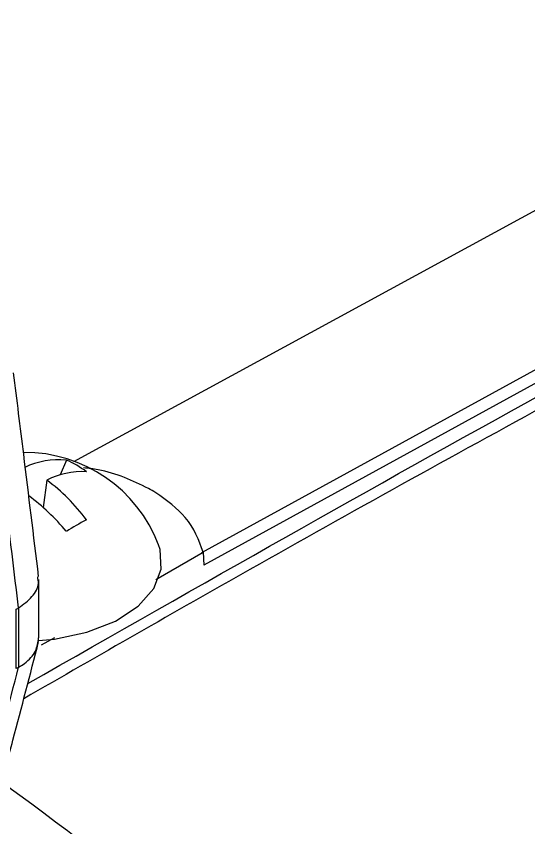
# Model space of a CAD drawing. Extents: x 7 to 113, y 1 to 87.
# Drawn here: x 79.877 to 80.759, y 71.09 to 72.486 of the extents above; entities that cross this region are included whole.
import ezdxf

# ---------------------------------------------------------------- set-up
doc = ezdxf.new("R2010")
doc.units = 0
doc.header["$MEASUREMENT"] = 0
doc.layers.add('OBJECT', color=7, linetype='CONTINUOUS')

msp = doc.modelspace()

# ---------------------------------------------------------------- linework, layer by layer
at = {"layer": 'OBJECT'}
for p, q in [((79.9754, 71.7202), (80.9352, 72.2427)), ((80.1961, 71.5634), (81.1785, 72.1023)), ((81.1881, 72.0843), (80.1992, 71.5418)), ((79.9628, 71.7224), (79.9519, 71.6969)), ((79.9289, 71.6881), (79.9228, 71.6411)), ((80.1169, 71.5172), (80.1985, 71.5639)), ((80.1985, 71.5639), (80.1992, 71.5418)), ((79.9153, 71.4168), (79.9153, 71.5172)), ((79.8765, 71.4658), (79.8802, 71.4679)), ((79.8765, 71.3637), (79.8765, 71.4658)), ((79.8802, 71.4679), (79.8802, 71.3658)), ((79.9201, 71.4044), (79.9428, 71.4174)), ((79.8802, 71.3658), (79.8765, 71.3637))]:
    msp.add_line(p, q, dxfattribs=at)
at = {"layer": 'OBJECT', "flags": 128}
msp.add_lwpolyline([(79.9149, 71.412), (79.9425, 71.4146), (79.9982, 71.4262), (80.0471, 71.4454), (80.0862, 71.471), (80.1131, 71.5014), (80.126, 71.5347), (80.1241, 71.5689), (80.1215, 71.5768)], dxfattribs=at)
at = {"layer": 'OBJECT'}
for centre, radius, start, end in [((79.891, 71.4891), 0.2466, 20.836, 90.3201), ((79.9494, 71.5869), 0.1361, 84.3771, 115.394), ((79.8982, 71.5708), 0.1648, 53.0801, 66.9253), ((79.9909, 71.5642), 0.1385, 87.4103, 116.5872), ((79.744, 71.435), 0.3134, 36.1156, 53.8371), ((79.67, 71.3557), 0.3812, 39.8408, 53.2277), ((78.4993, 68.8795), 3.2221, 59.872, 60.1333), ((80.6213, 70.4989), 1.2829, 119.1103, 120.8843), ((77.084, 67.3046), 4.7523, 34.8508, 54.5369)]:
    msp.add_arc(centre, radius, start, end, dxfattribs=at)
for centre, major_axis, ratio, start_param, end_param in [((78.7659, 67.1407), (-1.5893, 16.547), 0.094708, 4.96788, 4.983392), ((79.7953, 72.3149), (-0.0807, 0.8484), 0.104683, 3.189403, 3.192744), ((78.3492, 70.2681), (1.7697, 5.6286), 0.198355, 4.936908, 4.970599), ((79.7953, 71.0491), (0.1011, 0.3198), 0.201902, 0.213019, 0.217224)]:
    msp.add_ellipse(centre, major_axis=major_axis, ratio=ratio, start_param=start_param, end_param=end_param, dxfattribs=at)
for points, knots in [([(82.3978, 73.6574), (82.2116, 73.582), (81.8237, 73.4248), (81.2389, 73.1716), (80.6427, 72.9004), (80.1457, 72.6649), (79.8496, 72.5156), (79.7489, 72.4649)], [0, 0, 0, 0, 0.207955, 0.433014, 0.658319, 0.883829, 1, 1, 1, 1]), ([(79.8962, 71.3378), (80.1923, 71.5063), (80.8354, 71.8725), (81.7711, 72.3669), (82.4098, 72.6781), (82.7018, 72.8204)], [0, 0, 0, 0, 0.316509, 0.687456, 1, 1, 1, 1]), ([(82.7018, 72.7993), (82.5944, 72.7476), (82.3054, 72.6086), (81.8446, 72.3762), (81.3183, 72.1031), (80.7996, 71.8244), (80.3229, 71.561), (80.0192, 71.3864), (79.8895, 71.3119)], [0, 0, 0, 0, 0.114723, 0.308603, 0.491735, 0.676074, 0.861621, 1, 1, 1, 1]), ([(79.915, 71.522), (79.9065, 71.5923), (79.8924, 71.7093), (79.8778, 71.826), (79.8719, 71.8726)], [0, 0, 0, 0, 0.60083, 1, 1, 1, 1]), ([(80.1039, 71.6737), (80.0768, 71.6869), (80.043, 71.7033), (80.0008, 71.7083), (79.9924, 71.7092)], [0, 0, 0, 0, 0.801098, 1, 1, 1, 1]), ([(80.1985, 71.5639), (80.1907, 71.5848), (80.1764, 71.6233), (80.1354, 71.6528), (80.1166, 71.6664)], [0, 0, 0, 0, 0.54186, 1, 1, 1, 1]), ([(79.8805, 71.4681), (79.8889, 71.4743), (79.9057, 71.4869), (79.9163, 71.5063), (79.9141, 71.5178), (79.9134, 71.5218)], [0, 0, 0, 0, 0.396021, 0.792037, 1, 1, 1, 1]), ([(79.8583, 71.1934), (79.8625, 71.2092), (79.8818, 71.2816), (79.9005, 71.3537), (79.9151, 71.4101)], [0, 0, 0, 0, 0.217981, 1, 1, 1, 1]), ([(79.8805, 71.366), (79.884, 71.3682), (79.8966, 71.376), (79.9118, 71.3929), (79.914, 71.409), (79.915, 71.4168)], [0, 0, 0, 0, 0.165872, 0.597654, 1, 1, 1, 1]), ([(80.3089, 70.0669), (80.2505, 70.1358), (80.1338, 70.2736), (79.9481, 70.4655), (79.7555, 70.6448), (79.5584, 70.8071), (79.3604, 70.9504), (79.161, 71.0754), (78.9596, 71.1819), (78.7602, 71.2676), (78.5659, 71.3316), (78.3763, 71.3745), (78.1899, 71.3979), (78.0705, 71.395), (78.0109, 71.3935)], [0, 0, 0, 0, 0.082347, 0.164694, 0.249433, 0.334172, 0.416519, 0.498866, 0.583605, 0.668344, 0.750089, 0.831834, 0.915917, 1, 1, 1, 1]), ([(80.842, 70.0366), (80.8048, 70.0862), (80.7272, 70.1896), (80.6035, 70.3394), (80.4728, 70.4868), (80.3384, 70.6269), (80.2009, 70.7592), (80.0607, 70.8835), (79.9182, 70.9981), (79.8184, 71.074), (79.7659, 71.1088), (79.7618, 71.1115)], [0, 0, 0, 0, 0.115189, 0.239992, 0.364818, 0.489672, 0.614558, 0.739481, 0.864443, 0.989448, 1, 1, 1, 1])]:
    msp.add_open_spline(points, degree=3, knots=knots, dxfattribs=at)

doc.saveas('drawing.dxf')
